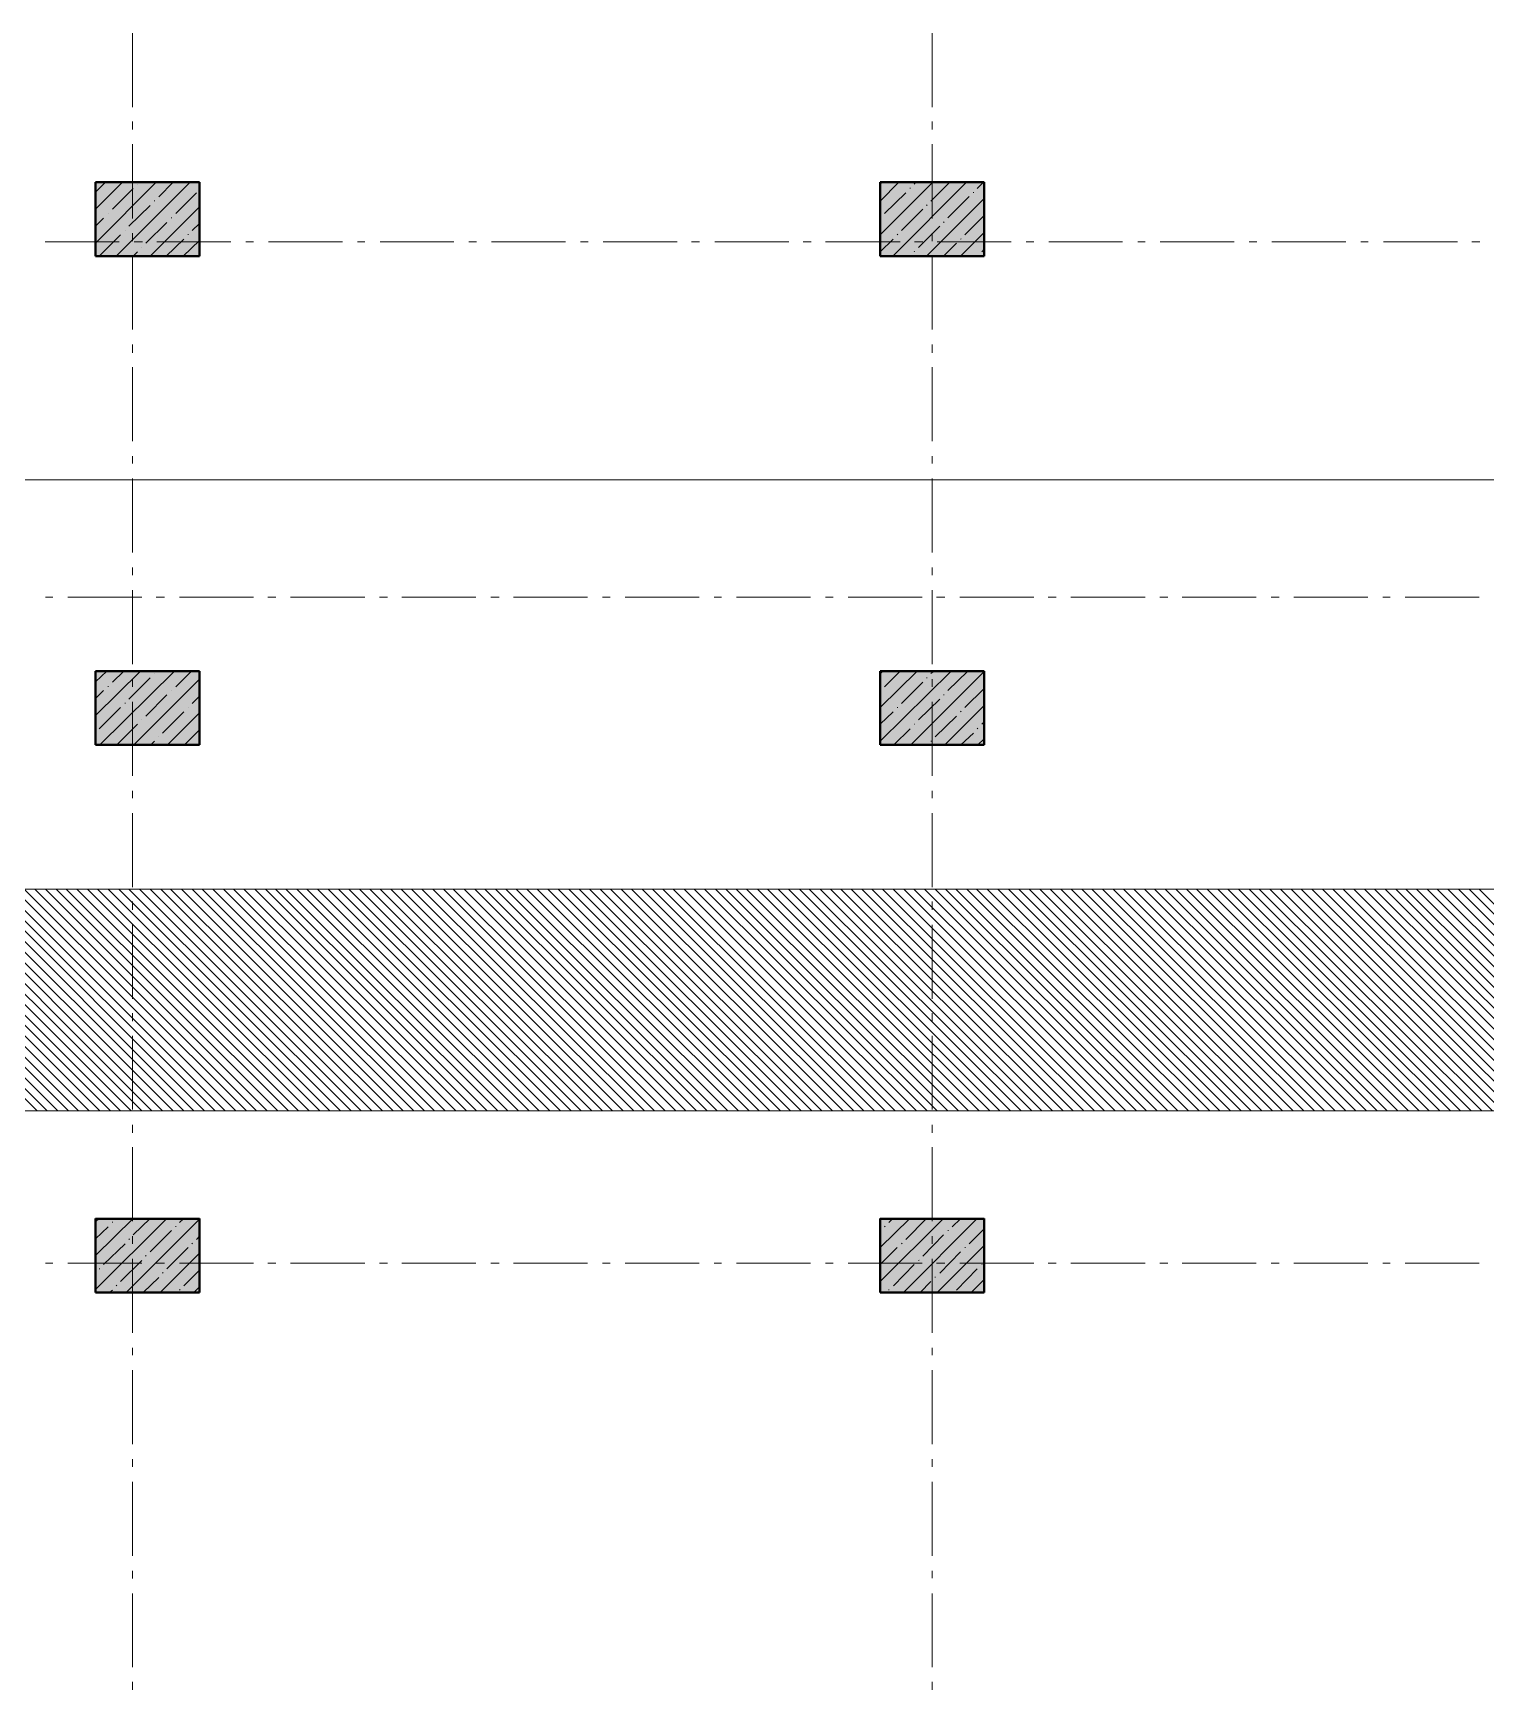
# Model space of a CAD drawing. Header units: millimetres. Extents: x -401725 to 250493, y 305116 to 802890.
# Drawn here: x -375102.384 to -375098.521, y 508977.825 to 508982.232 of the extents above; entities that cross this region are included whole.
import ezdxf

# ---------------------------------------------------------------- set-up
doc = ezdxf.new("R2010")
doc.units = ezdxf.units.MM
doc.layers.add('PDF _Геометрия', color=7, linetype='Continuous', true_color=0x1d1d1d)
doc.layers.add('PDF _Сплошная заливка', color=7, linetype='Continuous', true_color=0xffffff)

msp = doc.modelspace()

# ---------------------------------------------------------------- linework, layer by layer
at = {"layer": 'PDF _Геометрия', "color": 7, "lineweight": 9}
for points in [[(-375102.1198, 508982.2321), (-375102.1198, 508982.0355)], [(-375099.9932, 508982.2321), (-375099.9932, 508982.0355)], [(-375102.1198, 508981.9971), (-375102.1198, 508981.9755)], [(-375099.9932, 508981.9971), (-375099.9932, 508981.9755)], [(-375102.1198, 508981.9371), (-375102.1198, 508981.7388)], [(-375099.9932, 508981.9372), (-375099.9932, 508981.7388)], [(-375102.2181, 508981.6388), (-375102.2181, 508981.8355)], [(-375102.2179, 508981.8354), (-375101.9413, 508981.8354)], [(-375101.9413, 508981.8354), (-375101.9413, 508981.6387)], [(-375100.1315, 508981.6388), (-375100.1315, 508981.8355)], [(-375100.1313, 508981.8354), (-375099.8546, 508981.8354)], [(-375099.8546, 508981.8354), (-375099.8546, 508981.6387)], [(-375102.1548, 508981.6772), (-375102.3516, 508981.6772)], [(-375102.1198, 508981.7005), (-375102.1198, 508981.6788)], [(-375102.0932, 508981.6771), (-375102.1149, 508981.6771)], [(-375101.8582, 508981.6771), (-375102.0549, 508981.6771)], [(-375101.7981, 508981.6771), (-375101.8181, 508981.6771)], [(-375101.5615, 508981.6772), (-375101.7582, 508981.6772)], [(-375101.5015, 508981.6771), (-375101.5214, 508981.6771)], [(-375101.2649, 508981.6772), (-375101.4614, 508981.6772)], [(-375101.2048, 508981.6771), (-375101.2249, 508981.6771)], [(-375100.9682, 508981.6771), (-375101.1648, 508981.6771)], [(-375100.9082, 508981.6771), (-375100.9282, 508981.6771)], [(-375100.6713, 508981.6771), (-375100.868, 508981.6771)], [(-375100.6115, 508981.6771), (-375100.6332, 508981.6771)], [(-375100.3746, 508981.6771), (-375100.5712, 508981.6771)], [(-375100.3148, 508981.6771), (-375100.3365, 508981.6771)], [(-375100.0779, 508981.6771), (-375100.2763, 508981.6771)], [(-375100.0182, 508981.6772), (-375100.0398, 508981.6772)], [(-375099.9932, 508981.7005), (-375099.9932, 508981.6788)], [(-375099.7832, 508981.6772), (-375099.9798, 508981.6772)], [(-375099.7231, 508981.6771), (-375099.7432, 508981.6771)], [(-375099.4865, 508981.6771), (-375099.6831, 508981.6771)], [(-375099.4265, 508981.6771), (-375099.4464, 508981.6771)], [(-375099.1899, 508981.6772), (-375099.3866, 508981.6772)], [(-375099.1298, 508981.6771), (-375099.1499, 508981.6771)], [(-375098.8929, 508981.6771), (-375099.0896, 508981.6771)], [(-375098.8332, 508981.6771), (-375098.8532, 508981.6771)], [(-375098.5963, 508981.6771), (-375098.7928, 508981.6771)], [(-375098.5365, 508981.6772), (-375098.5581, 508981.6772)], [(-375101.9413, 508981.6388), (-375102.2179, 508981.6388)], [(-375102.1198, 508981.6405), (-375102.1198, 508981.4438)], [(-375099.8546, 508981.6388), (-375100.1313, 508981.6388)], [(-375099.9932, 508981.6405), (-375099.9932, 508981.4438)], [(-375102.1198, 508981.4038), (-375102.1198, 508981.3821)], [(-375099.9932, 508981.4038), (-375099.9932, 508981.3821)], [(-375102.1198, 508981.3438), (-375102.1198, 508981.1471)], [(-375099.9932, 508981.3438), (-375099.9932, 508981.1471)], [(-375102.1198, 508981.1071), (-375102.1198, 508981.0871)], [(-375099.9932, 508981.1072), (-375099.9932, 508981.0872)], [(-375102.1198, 508981.0471), (-375102.1198, 508980.8505)], [(-375099.9932, 508981.0472), (-375099.9932, 508980.8505)], [(-375102.1198, 508980.8105), (-375102.1198, 508980.7905)], [(-375099.9932, 508980.8105), (-375099.9932, 508980.7905)], [(-375102.3314, 508980.7321), (-375102.3515, 508980.7321)], [(-375102.0948, 508980.7321), (-375102.2914, 508980.7321)], [(-375102.1198, 508980.7505), (-375102.1198, 508980.5538)], [(-375102.0348, 508980.7321), (-375102.0565, 508980.7321)], [(-375101.7981, 508980.7321), (-375101.9947, 508980.7321)], [(-375101.7381, 508980.7321), (-375101.7598, 508980.7321)], [(-375101.5015, 508980.7321), (-375101.6998, 508980.7321)], [(-375101.4414, 508980.7321), (-375101.4631, 508980.7321)], [(-375101.2064, 508980.7321), (-375101.4031, 508980.7321)], [(-375101.1448, 508980.7321), (-375101.1664, 508980.7321)], [(-375100.9098, 508980.7321), (-375101.1065, 508980.7321)], [(-375100.8497, 508980.7321), (-375100.8698, 508980.7321)], [(-375100.6131, 508980.7321), (-375100.8097, 508980.7321)], [(-375100.5531, 508980.7321), (-375100.5731, 508980.7321)], [(-375100.3165, 508980.7321), (-375100.5131, 508980.7321)], [(-375100.2564, 508980.7321), (-375100.2764, 508980.7321)], [(-375100.0198, 508980.7321), (-375100.2165, 508980.7321)], [(-375099.9932, 508980.7505), (-375099.9932, 508980.5538)], [(-375099.9598, 508980.7321), (-375099.9815, 508980.7321)], [(-375099.7231, 508980.7321), (-375099.9198, 508980.7321)], [(-375099.6631, 508980.7321), (-375099.6847, 508980.7321)], [(-375099.4265, 508980.7321), (-375099.6247, 508980.7321)], [(-375099.3664, 508980.7321), (-375099.388, 508980.7321)], [(-375099.1315, 508980.7321), (-375099.328, 508980.7321)], [(-375099.0698, 508980.7321), (-375099.0915, 508980.7321)], [(-375098.8348, 508980.7321), (-375099.0315, 508980.7321)], [(-375098.7748, 508980.7321), (-375098.7948, 508980.7321)], [(-375098.5381, 508980.7321), (-375098.7348, 508980.7321)], [(-375102.2181, 508980.3388), (-375102.2181, 508980.5355)], [(-375102.2179, 508980.5354), (-375101.9413, 508980.5354)], [(-375102.1198, 508980.5138), (-375102.1198, 508980.4938)], [(-375101.9413, 508980.5354), (-375101.9413, 508980.3387)], [(-375100.1315, 508980.3388), (-375100.1315, 508980.5355)], [(-375100.1313, 508980.5354), (-375099.8546, 508980.5354)], [(-375099.9932, 508980.5138), (-375099.9932, 508980.4938)], [(-375099.8546, 508980.5354), (-375099.8546, 508980.3387)], [(-375102.1198, 508980.4538), (-375102.1198, 508980.2571)], [(-375099.9932, 508980.4538), (-375099.9932, 508980.2571)], [(-375101.9413, 508980.3388), (-375102.2179, 508980.3388)], [(-375099.8546, 508980.3387), (-375100.1313, 508980.3387)], [(-375102.1198, 508980.2171), (-375102.1198, 508980.1971)], [(-375099.9932, 508980.2172), (-375099.9932, 508980.1972)], [(-375102.1198, 508980.1571), (-375102.1198, 508979.9605)], [(-375099.9932, 508980.1572), (-375099.9932, 508979.9605)], [(-375096.6063, 508979.9554), (-375104.4813, 508979.9554)], [(-375102.1198, 508979.9221), (-375102.1198, 508979.9005)], [(-375099.9932, 508979.9221), (-375099.9932, 508979.9005)], [(-375102.1198, 508979.8605), (-375102.1198, 508979.6638)], [(-375099.9932, 508979.8605), (-375099.9932, 508979.6638)], [(-375102.1198, 508979.6255), (-375102.1198, 508979.6038)], [(-375099.9932, 508979.6255), (-375099.9932, 508979.6038)], [(-375102.1198, 508979.5655), (-375102.1198, 508979.3688)], [(-375099.9932, 508979.5655), (-375099.9932, 508979.3688)], [(-375105.0716, 508979.3655), (-375096.0163, 508979.3655)], [(-375102.1198, 508979.3288), (-375102.1198, 508979.3071)], [(-375099.9932, 508979.3288), (-375099.9932, 508979.3072)], [(-375102.1198, 508979.2688), (-375102.1198, 508979.0721)], [(-375099.9932, 508979.2688), (-375099.9932, 508979.0721)], [(-375102.2181, 508978.8821), (-375102.2181, 508979.0788)], [(-375102.2179, 508979.0787), (-375101.9413, 508979.0787)], [(-375101.9413, 508979.0787), (-375101.9413, 508978.8821)], [(-375100.1315, 508978.8821), (-375100.1315, 508979.0788)], [(-375100.1313, 508979.0787), (-375099.8546, 508979.0787)], [(-375099.8546, 508979.0787), (-375099.8546, 508978.8821)], [(-375102.1198, 508979.0321), (-375102.1198, 508979.0121)], [(-375099.9932, 508979.0322), (-375099.9932, 508979.0122)], [(-375102.1198, 508978.9721), (-375102.1198, 508978.7755)], [(-375099.9932, 508978.9722), (-375099.9932, 508978.7755)], [(-375102.3314, 508978.9605), (-375102.3515, 508978.9605)], [(-375102.0948, 508978.9605), (-375102.2914, 508978.9605)], [(-375102.0348, 508978.9605), (-375102.0565, 508978.9605)], [(-375101.7981, 508978.9605), (-375101.9947, 508978.9605)], [(-375101.7381, 508978.9605), (-375101.7598, 508978.9605)], [(-375101.5015, 508978.9605), (-375101.6998, 508978.9605)], [(-375101.4414, 508978.9605), (-375101.4631, 508978.9605)], [(-375101.2064, 508978.9605), (-375101.4031, 508978.9605)], [(-375101.1448, 508978.9605), (-375101.1664, 508978.9605)], [(-375100.9098, 508978.9605), (-375101.1065, 508978.9605)], [(-375100.8497, 508978.9605), (-375100.8698, 508978.9605)], [(-375100.6131, 508978.9605), (-375100.8097, 508978.9605)], [(-375100.5531, 508978.9605), (-375100.5731, 508978.9605)], [(-375100.3165, 508978.9605), (-375100.5131, 508978.9605)], [(-375100.2564, 508978.9605), (-375100.2764, 508978.9605)], [(-375100.0198, 508978.9605), (-375100.2165, 508978.9605)], [(-375099.9598, 508978.9605), (-375099.9815, 508978.9605)], [(-375099.7231, 508978.9605), (-375099.9198, 508978.9605)], [(-375099.6631, 508978.9605), (-375099.6847, 508978.9605)], [(-375099.4265, 508978.9605), (-375099.6247, 508978.9605)], [(-375099.3664, 508978.9605), (-375099.388, 508978.9605)], [(-375099.1315, 508978.9605), (-375099.328, 508978.9605)], [(-375099.0698, 508978.9605), (-375099.0915, 508978.9605)], [(-375098.8348, 508978.9605), (-375099.0315, 508978.9605)], [(-375098.7748, 508978.9605), (-375098.7948, 508978.9605)], [(-375098.5381, 508978.9605), (-375098.7348, 508978.9605)], [(-375101.9413, 508978.8821), (-375102.2179, 508978.8821)], [(-375099.8546, 508978.8821), (-375100.1313, 508978.8821)], [(-375102.1198, 508978.7355), (-375102.1198, 508978.7155)], [(-375099.9932, 508978.7355), (-375099.9932, 508978.7155)], [(-375102.1198, 508978.6755), (-375102.1198, 508978.4788)], [(-375099.9932, 508978.6755), (-375099.9932, 508978.4788)], [(-375102.1198, 508978.4388), (-375102.1198, 508978.4188)], [(-375099.9932, 508978.4388), (-375099.9932, 508978.4188)], [(-375102.1198, 508978.3788), (-375102.1198, 508978.1821)], [(-375099.9932, 508978.3788), (-375099.9932, 508978.1821)], [(-375102.1198, 508978.1421), (-375102.1198, 508978.1221)], [(-375099.9932, 508978.1422), (-375099.9932, 508978.1222)], [(-375102.1198, 508978.0821), (-375102.1198, 508977.8855)], [(-375099.9932, 508978.0822), (-375099.9932, 508977.8855)], [(-375102.1198, 508977.8471), (-375102.1198, 508977.8255)], [(-375099.9932, 508977.8472), (-375099.9932, 508977.8255)]]:
    msp.add_lwpolyline(points, dxfattribs=at)
at = {"layer": 'PDF _Геометрия', "lineweight": 9}
for points in [[(-375102.2183, 508981.8088), (-375102.1915, 508981.8355)], [(-375102.2182, 508981.6738), (-375102.0565, 508981.8355)], [(-375102.218, 508981.7638), (-375102.1464, 508981.8355)], [(-375102.163, 508981.6388), (-375101.9663, 508981.8354)], [(-375102.0498, 508981.7971), (-375102.0114, 508981.8354)], [(-375100.1315, 508981.7855), (-375100.0815, 508981.8355)], [(-375100.1312, 508981.6954), (-375099.9913, 508981.8354)], [(-375100.1312, 508981.8304), (-375100.1263, 508981.8354)], [(-375100.098, 508981.6388), (-375099.9014, 508981.8354)], [(-375100.0413, 508981.8304), (-375100.0364, 508981.8354)], [(-375099.9964, 508981.7855), (-375099.9465, 508981.8355)], [(-375099.873, 508981.8187), (-375099.8563, 508981.8354)], [(-375102.1732, 508981.7638), (-375102.1182, 508981.8188)], [(-375102.1065, 508981.8305), (-375102.1065, 508981.8305)], [(-375102.0047, 508981.7521), (-375101.9497, 508981.8071)], [(-375100.1198, 508981.7521), (-375100.063, 508981.8071)], [(-375100.0513, 508981.8188), (-375100.0513, 508981.8204)], [(-375100.008, 508981.6388), (-375099.8546, 508981.7921)], [(-375099.9514, 508981.7405), (-375099.8948, 508981.7972)], [(-375099.8832, 508981.8071), (-375099.8832, 508981.8088)], [(-375102.1847, 508981.7521), (-375102.1847, 508981.7521)], [(-375102.1297, 508981.7188), (-375102.0731, 508981.7738)], [(-375102.073, 508981.6388), (-375101.9413, 508981.7704)], [(-375102.0614, 508981.7854), (-375102.0614, 508981.7871)], [(-375100.0748, 508981.7072), (-375100.0182, 508981.7638)], [(-375100.0081, 508981.7738), (-375100.0065, 508981.7755)], [(-375099.9063, 508981.6954), (-375099.8546, 508981.7471)], [(-375102.218, 508981.7188), (-375102.1964, 508981.7404)], [(-375102.1396, 508981.7071), (-375102.1396, 508981.7071)], [(-375102.0847, 508981.6738), (-375102.028, 508981.7288)], [(-375102.0163, 508981.7404), (-375102.0163, 508981.7421)], [(-375101.9614, 508981.7071), (-375101.9413, 508981.7254)], [(-375100.1314, 508981.7405), (-375100.1298, 508981.7421)], [(-375100.0298, 508981.6621), (-375099.9731, 508981.7188)], [(-375099.963, 508981.7288), (-375099.9614, 508981.7304)], [(-375099.9181, 508981.6388), (-375099.8546, 508981.7021)], [(-375102.208, 508981.6388), (-375102.1513, 508981.6954)], [(-375102.0948, 508981.6621), (-375102.0948, 508981.6621)], [(-375102.0299, 508981.6388), (-375101.9831, 508981.6838)], [(-375101.9847, 508981.6388), (-375101.9413, 508981.6804)], [(-375101.9715, 508981.6955), (-375101.9715, 508981.6971)], [(-375100.1315, 508981.6505), (-375100.0964, 508981.6838)], [(-375100.0863, 508981.6955), (-375100.0847, 508981.6971)], [(-375099.963, 508981.6388), (-375099.928, 508981.6738)], [(-375099.9179, 508981.6838), (-375099.9163, 508981.6854)], [(-375102.1182, 508981.6388), (-375102.1065, 508981.6505)], [(-375100.0529, 508981.6388), (-375100.0513, 508981.6388)], [(-375100.0412, 508981.6504), (-375100.0396, 508981.6521)], [(-375099.8731, 508981.6388), (-375099.8715, 508981.6405)], [(-375099.8612, 508981.6504), (-375099.8546, 508981.6571)], [(-375102.2181, 508980.4171), (-375102.0981, 508980.5354)], [(-375102.2179, 508980.5071), (-375102.188, 508980.5354)], [(-375102.2066, 508980.3388), (-375102.0081, 508980.5355)], [(-375102.1731, 508980.5055), (-375102.1432, 508980.5355)], [(-375102.1297, 508980.4605), (-375102.0731, 508980.5171)], [(-375102.1164, 508980.3388), (-375101.9413, 508980.5138)], [(-375102.0614, 508980.5288), (-375102.0614, 508980.5288)], [(-375102.0047, 508980.4938), (-375101.963, 508980.5354)], [(-375100.1314, 508980.4388), (-375100.0331, 508980.5355)], [(-375100.1314, 508980.5288), (-375100.123, 508980.5354)], [(-375100.1312, 508980.3487), (-375099.9429, 508980.5354)], [(-375100.1196, 508980.4937), (-375100.0779, 508980.5354)], [(-375100.0497, 508980.3387), (-375099.8546, 508980.5338)], [(-375100.0081, 508980.5172), (-375100.0065, 508980.5172)], [(-375099.9964, 508980.5288), (-375099.988, 508980.5354)], [(-375099.9515, 508980.4838), (-375099.8981, 508980.5355)], [(-375102.218, 508980.4621), (-375102.1964, 508980.4838)], [(-375102.1847, 508980.4938), (-375102.1847, 508980.4954)], [(-375102.0847, 508980.4154), (-375102.028, 508980.4721)], [(-375102.0163, 508980.4838), (-375102.0163, 508980.4838)], [(-375101.9614, 508980.4488), (-375101.9413, 508980.4688)], [(-375100.1314, 508980.4838), (-375100.1298, 508980.4838)], [(-375100.0748, 508980.4488), (-375100.0182, 508980.5055)], [(-375099.963, 508980.4721), (-375099.9614, 508980.4721)], [(-375099.9063, 508980.4388), (-375099.8546, 508980.4888)], [(-375102.208, 508980.3821), (-375102.1513, 508980.4388)], [(-375102.1396, 508980.4487), (-375102.1396, 508980.4504)], [(-375102.0397, 508980.3705), (-375101.9831, 508980.4272)], [(-375102.0264, 508980.3388), (-375101.9413, 508980.4238)], [(-375101.9715, 508980.4388), (-375101.9715, 508980.4388)], [(-375100.1315, 508980.3938), (-375100.0964, 508980.4271)], [(-375100.0863, 508980.4388), (-375100.0847, 508980.4388)], [(-375100.0298, 508980.4054), (-375099.9731, 508980.4605)], [(-375099.9595, 508980.3387), (-375099.8546, 508980.4438)], [(-375099.9179, 508980.4271), (-375099.9163, 508980.4288)], [(-375102.1616, 508980.3388), (-375102.1065, 508980.3938)], [(-375102.0948, 508980.4055), (-375102.0948, 508980.4055)], [(-375100.0946, 508980.3388), (-375100.0513, 508980.3821)], [(-375100.0412, 508980.3938), (-375100.0396, 508980.3938)], [(-375099.9847, 508980.3604), (-375099.928, 508980.4154)], [(-375099.8731, 508980.3821), (-375099.8715, 508980.3838)], [(-375099.8612, 508980.3938), (-375099.8546, 508980.4004)], [(-375102.0714, 508980.3388), (-375102.0614, 508980.3488)], [(-375102.0497, 508980.3604), (-375102.0497, 508980.3604)], [(-375101.9813, 508980.3388), (-375101.9413, 508980.3788)], [(-375099.9964, 508980.3488), (-375099.9948, 508980.3488)], [(-375099.9164, 508980.3388), (-375099.8832, 508980.3705)], [(-375099.8714, 508980.3387), (-375099.8546, 508980.3554)], [(-375102.2181, 508979.0705), (-375102.2081, 508979.0788)], [(-375102.2181, 508978.9805), (-375102.1182, 508979.0788)], [(-375102.218, 508978.8904), (-375102.028, 508979.0788)], [(-375102.173, 508979.0688), (-375102.173, 508979.0704)], [(-375102.1363, 508978.8821), (-375101.9413, 508979.0771)], [(-375102.118, 508979.0355), (-375102.0731, 508979.0788)], [(-375102.0046, 508979.0571), (-375102.0046, 508979.0587)], [(-375101.9949, 508979.0688), (-375101.9831, 508979.0788)], [(-375100.1314, 508979.0021), (-375100.053, 508979.0787)], [(-375100.1313, 508978.9121), (-375099.963, 508979.0788)], [(-375100.1197, 508979.0571), (-375100.1182, 508979.0588)], [(-375100.1079, 508979.0688), (-375100.098, 508979.0788)], [(-375100.0697, 508978.8821), (-375099.8731, 508979.0788)], [(-375100.0632, 508979.0238), (-375100.0081, 508979.0788)], [(-375099.9396, 508979.0571), (-375099.9179, 508979.0787)], [(-375102.218, 508979.0254), (-375102.1847, 508979.0571)], [(-375102.1296, 508979.0238), (-375102.1279, 508979.0254)], [(-375102.073, 508978.9904), (-375102.0163, 508979.0471)], [(-375101.9615, 508979.0121), (-375101.9598, 508979.0138)], [(-375101.9496, 508979.0237), (-375101.9413, 508979.0321)], [(-375100.0746, 508979.0121), (-375100.0731, 508979.0138)], [(-375100.0179, 508978.9788), (-375099.963, 508979.0354)], [(-375099.9513, 508979.0471), (-375099.9497, 508979.0471)], [(-375099.8947, 508979.0121), (-375099.8546, 508979.0521)], [(-375102.1964, 508978.9571), (-375102.1396, 508979.0121)], [(-375102.0848, 508978.9788), (-375102.0831, 508978.9805)], [(-375102.0463, 508978.8821), (-375101.9413, 508978.9871)], [(-375102.0281, 508978.9455), (-375101.9715, 508979.0021)], [(-375100.1314, 508978.9571), (-375100.0864, 508979.0021)], [(-375099.9797, 508978.8821), (-375099.8546, 508979.0071)], [(-375099.9729, 508978.9337), (-375099.9179, 508978.9904)], [(-375099.9062, 508979.0021), (-375099.9046, 508979.0021)], [(-375102.2081, 508978.9455), (-375102.2065, 508978.9455)], [(-375102.1514, 508978.9121), (-375102.0948, 508978.9671)], [(-375102.0397, 508978.9338), (-375102.038, 508978.9354)], [(-375101.983, 508978.9004), (-375101.9413, 508978.9421)], [(-375100.0963, 508978.9004), (-375100.0413, 508978.9571)], [(-375100.0295, 508978.9671), (-375100.028, 508978.9687)], [(-375099.9281, 508978.8888), (-375099.8731, 508978.9455)], [(-375099.8614, 508978.9571), (-375099.8598, 508978.9571)], [(-375102.1813, 508978.8821), (-375102.173, 508978.8888)], [(-375102.1631, 508978.9004), (-375102.1614, 508978.9021)], [(-375102.0915, 508978.8821), (-375102.0497, 508978.9221)], [(-375101.9949, 508978.8888), (-375101.9932, 508978.8905)], [(-375101.9563, 508978.8821), (-375101.9413, 508978.8971)], [(-375100.1081, 508978.8888), (-375100.1081, 508978.8905)], [(-375100.0249, 508978.8821), (-375099.9964, 508978.9121)], [(-375099.9848, 508978.9221), (-375099.9848, 508978.9238)], [(-375099.8895, 508978.8821), (-375099.8546, 508978.9171)]]:
    msp.add_lwpolyline(points, dxfattribs=at)
at = {"layer": 'PDF _Геометрия', "color": 7, "lineweight": 40}
for points in [[(-375102.2181, 508981.8355), (-375102.2181, 508981.6388)], [(-375101.9413, 508981.8354), (-375102.2179, 508981.8354)], [(-375101.9413, 508981.6388), (-375101.9413, 508981.8354)], [(-375100.1315, 508981.8355), (-375100.1315, 508981.6388)], [(-375099.8546, 508981.8354), (-375100.1313, 508981.8354)], [(-375099.8546, 508981.6388), (-375099.8546, 508981.8354)], [(-375102.2179, 508981.6388), (-375101.9413, 508981.6388)], [(-375100.1313, 508981.6388), (-375099.8546, 508981.6388)], [(-375102.2181, 508980.5355), (-375102.2181, 508980.3388)], [(-375101.9413, 508980.5354), (-375102.2179, 508980.5354)], [(-375101.9413, 508980.3388), (-375101.9413, 508980.5354)], [(-375100.1315, 508980.5355), (-375100.1315, 508980.3388)], [(-375099.8546, 508980.5354), (-375100.1313, 508980.5354)], [(-375099.8546, 508980.3387), (-375099.8546, 508980.5354)], [(-375102.2179, 508980.3388), (-375101.9413, 508980.3388)], [(-375100.1313, 508980.3387), (-375099.8546, 508980.3387)], [(-375102.2181, 508979.0788), (-375102.2181, 508978.8822)], [(-375101.9413, 508979.0787), (-375102.2179, 508979.0787)], [(-375101.9413, 508978.8821), (-375101.9413, 508979.0788)], [(-375100.1315, 508979.0788), (-375100.1315, 508978.8821)], [(-375099.8546, 508979.0787), (-375100.1313, 508979.0787)], [(-375099.8546, 508978.8821), (-375099.8546, 508979.0788)], [(-375102.2179, 508978.8821), (-375101.9413, 508978.8821)], [(-375100.1313, 508978.8821), (-375099.8546, 508978.8821)]]:
    msp.add_lwpolyline(points, dxfattribs=at)
at = {"layer": 'PDF _Геометрия', "color": 8, "lineweight": 9, "true_color": 0x808080}
msp.add_lwpolyline([(-375134.6731, 508981.0438), (-375091.6389, 508981.0438)], dxfattribs=at)
at = {"layer": 'PDF _Геометрия', "color": 9, "lineweight": 9, "true_color": 0xc3c3c3}
for points in [[(-375102.373, 508979.3654), (-375102.9648, 508979.9554)], [(-375102.3464, 508979.3654), (-375102.9364, 508979.9554)], [(-375102.3181, 508979.3655), (-375102.9081, 508979.9555)], [(-375102.2899, 508979.3655), (-375102.8816, 508979.9555)], [(-375102.263, 508979.3654), (-375102.853, 508979.9555)], [(-375102.2347, 508979.3655), (-375102.8248, 508979.9555)], [(-375102.2065, 508979.3655), (-375102.7964, 508979.9555)], [(-375102.1782, 508979.3655), (-375102.7699, 508979.9555)], [(-375102.1513, 508979.3654), (-375102.7414, 508979.9554)], [(-375102.123, 508979.3655), (-375102.7131, 508979.9554)], [(-375102.0948, 508979.3655), (-375102.6864, 508979.9555)], [(-375102.0682, 508979.3655), (-375102.6581, 508979.9555)], [(-375102.0396, 508979.3654), (-375102.6297, 508979.9554)], [(-375102.0114, 508979.3654), (-375102.6029, 508979.9554)], [(-375101.9831, 508979.3655), (-375102.5748, 508979.9555)], [(-375101.9565, 508979.3655), (-375102.5464, 508979.9555)], [(-375101.928, 508979.3654), (-375102.518, 508979.9554)], [(-375101.8997, 508979.3654), (-375102.4915, 508979.9555)], [(-375101.8731, 508979.3655), (-375102.4632, 508979.9555)], [(-375101.8449, 508979.3655), (-375102.4348, 508979.9555)], [(-375101.8163, 508979.3654), (-375102.408, 508979.9554)], [(-375101.7897, 508979.3655), (-375102.3797, 508979.9555)], [(-375101.7615, 508979.3655), (-375102.3515, 508979.9555)], [(-375101.7329, 508979.3654), (-375102.323, 508979.9554)], [(-375101.7047, 508979.3654), (-375102.2963, 508979.9554)], [(-375101.6781, 508979.3654), (-375102.268, 508979.9555)], [(-375101.6498, 508979.3655), (-375102.2398, 508979.9555)], [(-375101.6213, 508979.3654), (-375102.213, 508979.9554)], [(-375101.5947, 508979.3654), (-375102.1847, 508979.9554)], [(-375101.5664, 508979.3655), (-375102.1565, 508979.9554)], [(-375101.5382, 508979.3655), (-375102.1298, 508979.9555)], [(-375101.5115, 508979.3655), (-375102.1014, 508979.9555)], [(-375101.483, 508979.3654), (-375102.0729, 508979.9554)], [(-375101.4547, 508979.3655), (-375102.0447, 508979.9554)], [(-375101.4265, 508979.3655), (-375102.0183, 508979.9555)], [(-375101.3996, 508979.3654), (-375101.9896, 508979.9554)], [(-375101.3713, 508979.3654), (-375101.9614, 508979.9555)], [(-375101.3431, 508979.3655), (-375101.9347, 508979.9555)], [(-375101.3165, 508979.3655), (-375101.9063, 508979.9554)], [(-375101.2879, 508979.3654), (-375101.8779, 508979.9554)], [(-375101.2597, 508979.3654), (-375101.8514, 508979.9554)], [(-375101.2314, 508979.3655), (-375101.8232, 508979.9555)], [(-375101.2048, 508979.3655), (-375101.7948, 508979.9555)], [(-375101.1763, 508979.3654), (-375101.7663, 508979.9554)], [(-375101.148, 508979.3654), (-375101.7396, 508979.9554)], [(-375101.1214, 508979.3654), (-375101.7115, 508979.9555)], [(-375101.0932, 508979.3655), (-375101.6831, 508979.9555)], [(-375101.0646, 508979.3654), (-375101.6563, 508979.9554)], [(-375101.038, 508979.3654), (-375101.6279, 508979.9554)], [(-375101.0098, 508979.3655), (-375101.5997, 508979.9554)], [(-375100.9815, 508979.3655), (-375101.5715, 508979.9555)], [(-375100.953, 508979.3654), (-375101.5448, 508979.9554)], [(-375100.9264, 508979.3654), (-375101.5163, 508979.9554)], [(-375100.8981, 508979.3655), (-375101.4882, 508979.9555)], [(-375100.8699, 508979.3655), (-375101.4615, 508979.9555)], [(-375100.843, 508979.3654), (-375101.433, 508979.9554)], [(-375100.8147, 508979.3654), (-375101.4048, 508979.9555)], [(-375100.7865, 508979.3655), (-375101.3781, 508979.9555)], [(-375100.7582, 508979.3655), (-375101.3499, 508979.9555)], [(-375100.7313, 508979.3654), (-375101.3212, 508979.9554)], [(-375100.703, 508979.3654), (-375101.293, 508979.9554)], [(-375100.6748, 508979.3655), (-375101.2665, 508979.9555)], [(-375100.6482, 508979.3655), (-375101.2381, 508979.9555)], [(-375100.6196, 508979.3654), (-375101.2096, 508979.9554)], [(-375100.5914, 508979.3654), (-375101.1831, 508979.9554)], [(-375100.5648, 508979.3655), (-375101.1547, 508979.9555)], [(-375100.5365, 508979.3655), (-375101.1265, 508979.9555)], [(-375100.508, 508979.3654), (-375101.0998, 508979.9554)], [(-375100.4797, 508979.3655), (-375101.0713, 508979.9555)], [(-375100.4531, 508979.3655), (-375101.0431, 508979.9554)], [(-375100.4249, 508979.3655), (-375101.0149, 508979.9555)], [(-375100.3963, 508979.3654), (-375100.9879, 508979.9554)], [(-375100.3697, 508979.3654), (-375100.9597, 508979.9555)], [(-375100.3415, 508979.3655), (-375100.9315, 508979.9555)], [(-375100.3129, 508979.3654), (-375100.9045, 508979.9554)], [(-375100.2863, 508979.3654), (-375100.8763, 508979.9554)], [(-375100.2581, 508979.3655), (-375100.8481, 508979.9554)], [(-375100.2298, 508979.3655), (-375100.8198, 508979.9555)], [(-375100.2013, 508979.3654), (-375100.7929, 508979.9554)], [(-375100.1747, 508979.3654), (-375100.7647, 508979.9554)], [(-375100.1464, 508979.3655), (-375100.7364, 508979.9554)], [(-375100.1181, 508979.3655), (-375100.7097, 508979.9554)], [(-375100.0915, 508979.3655), (-375100.6815, 508979.9555)], [(-375100.063, 508979.3654), (-375100.653, 508979.9554)], [(-375100.0347, 508979.3654), (-375100.6264, 508979.9555)], [(-375100.0065, 508979.3655), (-375100.5981, 508979.9555)], [(-375099.9796, 508979.3654), (-375100.5696, 508979.9554)], [(-375099.9513, 508979.3654), (-375100.5414, 508979.9555)], [(-375099.9231, 508979.3655), (-375100.5147, 508979.9555)], [(-375099.8965, 508979.3655), (-375100.4865, 508979.9555)], [(-375099.8679, 508979.3654), (-375100.4579, 508979.9554)], [(-375099.8397, 508979.3654), (-375100.4313, 508979.9554)], [(-375099.8131, 508979.3655), (-375100.403, 508979.9555)], [(-375099.7848, 508979.3655), (-375100.3748, 508979.9555)], [(-375099.7563, 508979.3654), (-375100.3462, 508979.9554)], [(-375099.728, 508979.3654), (-375100.3198, 508979.9554)], [(-375099.7014, 508979.3654), (-375100.2913, 508979.9555)], [(-375099.6732, 508979.3655), (-375100.2631, 508979.9555)], [(-375099.6446, 508979.3654), (-375100.2363, 508979.9554)], [(-375099.618, 508979.3654), (-375100.2081, 508979.9554)], [(-375099.5898, 508979.3655), (-375100.1798, 508979.9554)], [(-375099.5615, 508979.3655), (-375100.1532, 508979.9555)], [(-375099.5346, 508979.3654), (-375100.1247, 508979.9554)], [(-375099.5064, 508979.3654), (-375100.0964, 508979.9554)], [(-375099.4781, 508979.3655), (-375100.0682, 508979.9555)], [(-375099.4498, 508979.3655), (-375100.0415, 508979.9555)], [(-375099.423, 508979.3654), (-375100.013, 508979.9554)], [(-375099.3947, 508979.3654), (-375099.9847, 508979.9555)], [(-375099.3664, 508979.3655), (-375099.958, 508979.9555)], [(-375099.3398, 508979.3655), (-375099.9298, 508979.9555)], [(-375099.3113, 508979.3654), (-375099.9012, 508979.9554)], [(-375099.283, 508979.3654), (-375099.8748, 508979.9554)], [(-375099.2548, 508979.3655), (-375099.8465, 508979.9554)], [(-375099.2282, 508979.3655), (-375099.8182, 508979.9555)], [(-375099.1996, 508979.3654), (-375099.7897, 508979.9554)], [(-375099.1714, 508979.3654), (-375099.763, 508979.9554)], [(-375099.1448, 508979.3655), (-375099.7348, 508979.9555)], [(-375099.1165, 508979.3655), (-375099.7065, 508979.9555)], [(-375099.088, 508979.3654), (-375099.6796, 508979.9555)], [(-375099.0614, 508979.3654), (-375099.6513, 508979.9554)], [(-375099.0331, 508979.3655), (-375099.623, 508979.9554)], [(-375099.0049, 508979.3655), (-375099.595, 508979.9555)], [(-375098.9763, 508979.3654), (-375099.5681, 508979.9554)], [(-375098.9497, 508979.3654), (-375099.5398, 508979.9555)], [(-375098.9215, 508979.3655), (-375099.5115, 508979.9555)], [(-375098.8929, 508979.3654), (-375099.4846, 508979.9554)], [(-375098.8663, 508979.3654), (-375099.4563, 508979.9554)], [(-375098.8381, 508979.3654), (-375099.428, 508979.9555)], [(-375098.8098, 508979.3655), (-375099.4016, 508979.9555)], [(-375098.7832, 508979.3655), (-375099.3733, 508979.9555)], [(-375098.7547, 508979.3654), (-375099.3447, 508979.9554)], [(-375098.7264, 508979.3654), (-375099.3164, 508979.9554)], [(-375098.6981, 508979.3655), (-375099.2897, 508979.9554)], [(-375098.6715, 508979.3655), (-375099.2615, 508979.9555)], [(-375098.643, 508979.3654), (-375099.2329, 508979.9554)], [(-375098.6147, 508979.3654), (-375099.2065, 508979.9555)], [(-375098.5881, 508979.3655), (-375099.1782, 508979.9554)], [(-375098.5596, 508979.3654), (-375099.1496, 508979.9554)], [(-375098.5313, 508979.3654), (-375099.123, 508979.9555)], [(-375098.5031, 508979.3655), (-375099.0947, 508979.9555)], [(-375098.4765, 508979.3655), (-375099.0664, 508979.9555)], [(-375098.4479, 508979.3654), (-375099.0381, 508979.9554)], [(-375098.4197, 508979.3654), (-375099.0114, 508979.9554)], [(-375098.3931, 508979.3655), (-375098.9831, 508979.9555)], [(-375098.3648, 508979.3655), (-375098.9548, 508979.9555)], [(-375098.3363, 508979.3654), (-375098.9279, 508979.9554)], [(-375098.3097, 508979.3654), (-375098.8998, 508979.9554)], [(-375098.2814, 508979.3654), (-375098.8715, 508979.9554)], [(-375098.2532, 508979.3655), (-375098.8432, 508979.9555)], [(-375098.2246, 508979.3654), (-375098.8163, 508979.9554)], [(-375098.198, 508979.3654), (-375098.7879, 508979.9554)], [(-375098.1698, 508979.3655), (-375098.7596, 508979.9554)], [(-375098.1415, 508979.3655), (-375098.7333, 508979.9555)], [(-375098.1146, 508979.3654), (-375098.7046, 508979.9554)], [(-375098.0864, 508979.3654), (-375098.6763, 508979.9555)], [(-375098.0581, 508979.3655), (-375098.6497, 508979.9555)], [(-375098.0315, 508979.3655), (-375098.6216, 508979.9555)], [(-375098.003, 508979.3654), (-375098.593, 508979.9554)], [(-375097.9747, 508979.3654), (-375098.5647, 508979.9555)], [(-375097.9464, 508979.3655), (-375098.5381, 508979.9555)]]:
    msp.add_lwpolyline(points, dxfattribs=at)
at = {"layer": 'PDF _Сплошная заливка', "lineweight": 5, "transparency": 33554559}
for points in [[(-375102.2179, 508981.8354), (-375101.9413, 508981.8354), (-375102.2179, 508981.6387), (-375101.9413, 508981.6387)], [(-375100.1313, 508981.8354), (-375099.8546, 508981.8354), (-375100.1313, 508981.6387), (-375099.8546, 508981.6387)], [(-375102.2179, 508980.5354), (-375101.9413, 508980.5354), (-375102.2179, 508980.3387), (-375101.9413, 508980.3387)], [(-375100.1313, 508980.5354), (-375099.8546, 508980.5354), (-375100.1313, 508980.3387), (-375099.8546, 508980.3387)], [(-375102.2179, 508979.0787), (-375101.9413, 508979.0787), (-375102.2179, 508978.8821), (-375101.9413, 508978.8821)], [(-375100.1313, 508979.0787), (-375099.8546, 508979.0787), (-375100.1313, 508978.8821), (-375099.8546, 508978.8821)]]:
    msp.add_solid(points, dxfattribs=at)

doc.saveas('drawing.dxf')
